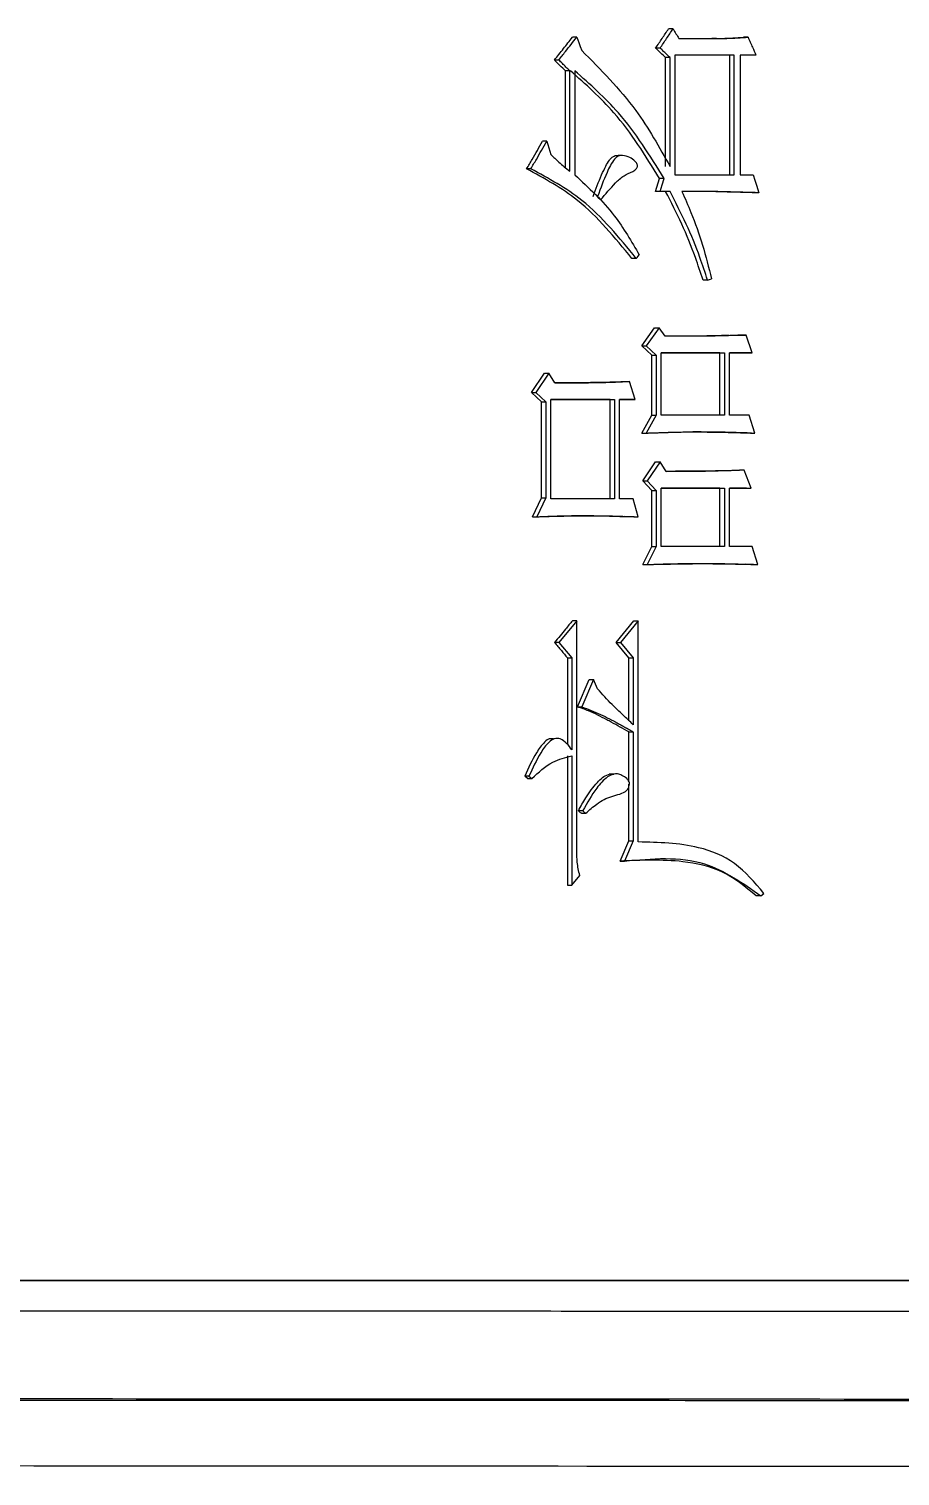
# Model space of a CAD drawing. Header units: millimetres. Extents: x 2451 to 4400, y 944 to 2322.
# Drawn here: x 3296.65 to 3304.53, y 1141.1 to 1154.19 of the extents above; entities that cross this region are included whole.
import ezdxf

# ---------------------------------------------------------------- set-up
doc = ezdxf.new("R2010")
doc.units = ezdxf.units.MM

msp = doc.modelspace()

# ---------------------------------------------------------------- linework, layer by layer
at = {"color": 7, "linetype": 'Continuous', "lineweight": 25}
for p, q in [((3301.602, 1154.112), (3301.563, 1154.112)), ((3302.473, 1154.188), (3302.433, 1154.188)), ((3302.527, 1154.101), (3302.866, 1154.101)), ((3302.866, 1154.101), (3302.825, 1154.101)), ((3303.152, 1154.112), (3303.111, 1154.112)), ((3302.357, 1154.015), (3302.316, 1154.015)), ((3301.44, 1153.906), (3301.401, 1153.906)), ((3302.446, 1153.928), (3302.406, 1153.928)), ((3302.406, 1152.944), (3302.406, 1153.928)), ((3302.446, 1152.944), (3302.446, 1153.928)), ((3303.027, 1153.95), (3302.491, 1153.95)), ((3302.491, 1153.95), (3302.491, 1152.868)), ((3302.986, 1153.95), (3302.491, 1153.95)), ((3303.027, 1153.95), (3302.986, 1153.95)), ((3302.986, 1152.868), (3302.986, 1153.95)), ((3303.027, 1152.868), (3303.027, 1153.95)), ((3303.223, 1153.95), (3303.081, 1153.95)), ((3303.081, 1153.95), (3303.081, 1152.868)), ((3303.182, 1153.95), (3303.081, 1153.95)), ((3303.223, 1153.95), (3303.182, 1153.95)), ((3301.539, 1153.809), (3301.5, 1153.809)), ((3301.5, 1152.932), (3301.5, 1153.809)), ((3301.539, 1152.9), (3301.539, 1153.809)), ((3301.584, 1153.809), (3301.584, 1152.868)), ((3301.332, 1153.171), (3301.293, 1153.171)), ((3301.187, 1152.922), (3301.149, 1152.922)), ((3302.017, 1153.042), (3301.977, 1153.042)), ((3302.316, 1152.717), (3302.352, 1152.835)), ((3302.392, 1152.835), (3302.352, 1152.835)), ((3302.491, 1152.868), (3303.027, 1152.868)), ((3303.081, 1152.868), (3303.197, 1152.868)), ((3302.357, 1152.717), (3302.316, 1152.717)), ((3302.406, 1152.717), (3302.316, 1152.717)), ((3302.446, 1152.717), (3302.357, 1152.717)), ((3302.446, 1152.717), (3302.406, 1152.717)), ((3302.84, 1152.717), (3302.554, 1152.717)), ((3302.799, 1152.717), (3302.554, 1152.717)), ((3302.84, 1152.717), (3302.799, 1152.717)), ((3303.25, 1152.706), (3303.209, 1152.706)), ((3302.141, 1152.111), (3302.101, 1152.111)), ((3302.786, 1151.916), (3302.745, 1151.916)), ((3302.786, 1151.916), (3302.822, 1151.927)), ((3302.191, 1151.321), (3302.307, 1151.483)), ((3302.348, 1151.483), (3302.231, 1151.321)), ((3302.307, 1151.483), (3302.348, 1151.483)), ((3302.401, 1151.408), (3302.348, 1151.483)), ((3302.95, 1151.414), (3303.093, 1151.418)), ((3303.093, 1151.418), (3303.134, 1151.418)), ((3303.188, 1151.256), (3303.134, 1151.418)), ((3302.191, 1151.321), (3302.231, 1151.321)), ((3302.28, 1151.235), (3302.191, 1151.321)), ((3302.231, 1151.321), (3302.321, 1151.235)), ((3302.28, 1151.235), (3302.321, 1151.235)), ((3302.28, 1150.694), (3302.28, 1151.235)), ((3302.321, 1151.235), (3302.321, 1150.694)), ((3302.366, 1150.694), (3302.366, 1151.256)), ((3302.366, 1151.256), (3302.938, 1151.256)), ((3302.897, 1151.256), (3302.366, 1151.256)), ((3302.897, 1151.256), (3302.938, 1151.256)), ((3302.897, 1150.694), (3302.897, 1151.256)), ((3302.938, 1151.256), (3302.938, 1150.694)), ((3302.983, 1151.256), (3303.188, 1151.256)), ((3302.983, 1150.694), (3302.983, 1151.256)), ((3303.146, 1151.256), (3302.983, 1151.256)), ((3303.188, 1151.256), (3303.146, 1151.256)), ((3301.194, 1150.899), (3301.311, 1151.072)), ((3301.35, 1151.072), (3301.233, 1150.899)), ((3301.311, 1151.072), (3301.35, 1151.072)), ((3301.404, 1150.986), (3301.35, 1151.072)), ((3302.039, 1150.997), (3302.079, 1150.997)), ((3302.132, 1150.834), (3302.079, 1150.997)), ((3301.194, 1150.899), (3301.233, 1150.899)), ((3301.284, 1150.813), (3301.194, 1150.899)), ((3301.233, 1150.899), (3301.323, 1150.813)), ((3301.368, 1149.936), (3301.368, 1150.834)), ((3301.904, 1150.834), (3301.944, 1150.834)), ((3301.904, 1149.936), (3301.904, 1150.834)), ((3301.944, 1150.834), (3301.944, 1149.936)), ((3301.989, 1150.834), (3302.132, 1150.834)), ((3301.989, 1149.936), (3301.989, 1150.834)), ((3302.092, 1150.834), (3301.989, 1150.834)), ((3302.132, 1150.834), (3302.092, 1150.834)), ((3301.284, 1150.813), (3301.323, 1150.813)), ((3301.284, 1149.947), (3301.284, 1150.813)), ((3301.323, 1150.813), (3301.323, 1149.947)), ((3302.191, 1150.531), (3302.28, 1150.694)), ((3302.321, 1150.694), (3302.231, 1150.531)), ((3302.28, 1150.694), (3302.321, 1150.694)), ((3302.938, 1150.694), (3302.366, 1150.694)), ((3303.161, 1150.694), (3302.983, 1150.694)), ((3303.214, 1150.531), (3303.161, 1150.694)), ((3302.191, 1150.531), (3302.231, 1150.531)), ((3303.173, 1150.531), (3303.214, 1150.531)), ((3302.2, 1150.099), (3302.316, 1150.272)), ((3302.357, 1150.272), (3302.24, 1150.099)), ((3302.316, 1150.272), (3302.357, 1150.272)), ((3302.41, 1150.185), (3302.357, 1150.272)), ((3303.116, 1150.196), (3303.075, 1150.196)), ((3303.179, 1150.034), (3303.116, 1150.196)), ((3302.2, 1150.099), (3302.24, 1150.099)), ((3302.28, 1150.012), (3302.2, 1150.099)), ((3302.24, 1150.099), (3302.321, 1150.012)), ((3301.203, 1149.774), (3301.284, 1149.947)), ((3301.323, 1149.947), (3301.242, 1149.774)), ((3301.284, 1149.947), (3301.323, 1149.947)), ((3302.114, 1149.936), (3301.989, 1149.936)), ((3302.159, 1149.774), (3302.114, 1149.936)), ((3302.28, 1150.012), (3302.321, 1150.012)), ((3302.28, 1149.504), (3302.28, 1150.012)), ((3302.321, 1150.012), (3302.321, 1149.504)), ((3302.366, 1149.504), (3302.366, 1150.034)), ((3302.366, 1150.034), (3302.938, 1150.034)), ((3302.897, 1150.034), (3302.366, 1150.034)), ((3302.897, 1150.034), (3302.938, 1150.034)), ((3302.897, 1149.504), (3302.897, 1150.034)), ((3302.938, 1150.034), (3302.938, 1149.504)), ((3302.983, 1149.504), (3302.983, 1150.034)), ((3302.983, 1150.034), (3303.179, 1150.034)), ((3303.137, 1150.034), (3302.983, 1150.034)), ((3303.137, 1150.034), (3303.179, 1150.034)), ((3302.119, 1149.774), (3302.032, 1149.777)), ((3301.203, 1149.774), (3301.242, 1149.774)), ((3302.119, 1149.774), (3302.159, 1149.774)), ((3302.2, 1149.342), (3302.28, 1149.504)), ((3302.321, 1149.504), (3302.24, 1149.342)), ((3302.28, 1149.504), (3302.321, 1149.504)), ((3302.938, 1149.504), (3302.366, 1149.504)), ((3303.188, 1149.504), (3302.983, 1149.504)), ((3303.241, 1149.342), (3303.188, 1149.504)), ((3302.2, 1149.342), (3302.24, 1149.342)), ((3303.2, 1149.342), (3303.127, 1149.344)), ((3303.2, 1149.342), (3303.241, 1149.342)), ((3301.602, 1148.833), (3301.44, 1148.638)), ((3301.602, 1148.833), (3301.563, 1148.833)), ((3301.602, 1146.745), (3301.602, 1148.833)), ((3301.958, 1148.638), (3302.119, 1148.833)), ((3302.159, 1148.833), (3301.998, 1148.638)), ((3302.119, 1148.833), (3302.159, 1148.833)), ((3302.159, 1146.832), (3302.159, 1148.833)), ((3301.44, 1148.638), (3301.401, 1148.638)), ((3301.44, 1148.638), (3301.557, 1148.498)), ((3301.958, 1148.638), (3301.998, 1148.638)), ((3302.074, 1148.498), (3301.958, 1148.638)), ((3301.998, 1148.638), (3302.114, 1148.498)), ((3301.518, 1148.498), (3301.557, 1148.498)), ((3301.518, 1148.498), (3301.518, 1147.714)), ((3301.557, 1148.498), (3301.557, 1147.665)), ((3302.074, 1148.498), (3302.114, 1148.498)), ((3302.074, 1147.929), (3302.074, 1148.498)), ((3302.114, 1148.498), (3302.114, 1147.892)), ((3301.608, 1148.054), (3301.716, 1148.303)), ((3301.755, 1148.303), (3301.647, 1148.054)), ((3301.716, 1148.303), (3301.755, 1148.303)), ((3301.791, 1148.217), (3301.755, 1148.303)), ((3301.608, 1148.054), (3301.647, 1148.054)), ((3302.074, 1147.827), (3302.114, 1147.827)), ((3302.074, 1147.375), (3302.074, 1147.827)), ((3302.114, 1147.827), (3302.114, 1146.843)), ((3301.393, 1147.764), (3301.354, 1147.764)), ((3301.518, 1147.611), (3301.518, 1146.442)), ((3301.557, 1147.611), (3301.557, 1146.442)), ((3301.17, 1147.427), (3301.131, 1147.427)), ((3301.158, 1147.405), (3301.131, 1147.427)), ((3301.17, 1147.427), (3301.197, 1147.405)), ((3301.935, 1147.445), (3301.895, 1147.445)), ((3301.158, 1147.405), (3301.197, 1147.405)), ((3302.074, 1146.843), (3302.074, 1147.354)), ((3301.656, 1147.113), (3301.617, 1147.113)), ((3301.644, 1147.092), (3301.683, 1147.092)), ((3301.994, 1146.659), (3302.074, 1146.843)), ((3302.114, 1146.843), (3302.034, 1146.659)), ((3302.074, 1146.843), (3302.114, 1146.843)), ((3301.994, 1146.659), (3302.034, 1146.659)), ((3301.557, 1146.442), (3301.629, 1146.529)), ((3301.518, 1146.442), (3301.557, 1146.442)), ((3303.268, 1146.345), (3303.226, 1146.345)), ((3303.268, 1146.345), (3303.295, 1146.367))]:
    msp.add_line(p, q, dxfattribs=at)
at = {"color": 7, "linetype": 'Continuous', "lineweight": 25, "flags": 128}
for points in [[(3301.602, 1154.112), (3301.62, 1154.066), (3301.633, 1154.029), (3301.647, 1153.993)], [(3301.332, 1153.171), (3301.35, 1153.111), (3301.368, 1153.052)], [(3302.357, 1152.717), (3302.374, 1152.776), (3302.392, 1152.835)], [(3303.197, 1152.868), (3303.212, 1152.821), (3303.228, 1152.774), (3303.25, 1152.706)], [(3301.791, 1152.673), (3301.798, 1152.665), (3301.808, 1152.653), (3301.818, 1152.641)], [(3302.141, 1152.111), (3302.148, 1152.119), (3302.158, 1152.131), (3302.168, 1152.143)], [(3301.644, 1147.092), (3301.637, 1147.097), (3301.63, 1147.103), (3301.617, 1147.113)], [(3301.656, 1147.113), (3301.663, 1147.108), (3301.673, 1147.1), (3301.683, 1147.092)]]:
    msp.add_lwpolyline(points, dxfattribs=at)
at = {"color": 7, "linetype": 'Continuous', "lineweight": 25}
for points, knots in [([(3301.401, 1153.906), (3301.428, 1153.941), (3301.482, 1154.009), (3301.536, 1154.078), (3301.563, 1154.112)], [0, 0, 0, 0, 0.5, 1, 1, 1, 1]), ([(3301.44, 1153.906), (3301.46, 1153.932), (3301.497, 1153.979), (3301.551, 1154.048), (3301.585, 1154.09), (3301.602, 1154.112)], [0, 0, 0, 0, 0.373043, 0.686521, 1, 1, 1, 1]), ([(3302.316, 1154.015), (3302.336, 1154.043), (3302.374, 1154.101), (3302.413, 1154.159), (3302.433, 1154.188)], [0, 0, 0, 0, 0.500001, 1, 1, 1, 1]), ([(3302.357, 1154.015), (3302.376, 1154.043), (3302.415, 1154.101), (3302.454, 1154.159), (3302.473, 1154.188)], [0, 0, 0, 0, 0.4999994, 1, 1, 1, 1]), ([(3302.473, 1154.188), (3302.482, 1154.173), (3302.5, 1154.144), (3302.518, 1154.116), (3302.527, 1154.101)], [0, 0, 0, 0, 0.5, 1, 1, 1, 1]), ([(3302.825, 1154.101), (3302.857, 1154.101), (3302.92, 1154.102), (3303.015, 1154.106), (3303.079, 1154.11), (3303.111, 1154.112)], [0, 0, 0, 0, 0.328876, 0.66438, 1, 1, 1, 1]), ([(3302.866, 1154.101), (3302.898, 1154.101), (3302.961, 1154.102), (3303.056, 1154.106), (3303.12, 1154.11), (3303.152, 1154.112)], [0, 0, 0, 0, 0.328449, 0.664167, 1, 1, 1, 1]), ([(3303.152, 1154.112), (3303.159, 1154.097), (3303.172, 1154.067), (3303.196, 1154.013), (3303.213, 1153.974), (3303.223, 1153.95)], [0, 0, 0, 0, 0.277507, 0.555013, 1, 1, 1, 1]), ([(3301.647, 1153.993), (3301.819, 1153.82), (3302.13, 1153.509), (3302.349, 1153.118), (3302.446, 1152.944)], [0, 0, 0, 0, 0.555354, 1, 1, 1, 1]), ([(3302.406, 1153.928), (3302.391, 1153.942), (3302.361, 1153.971), (3302.331, 1154), (3302.316, 1154.015)], [0, 0, 0, 0, 0.500002, 1, 1, 1, 1]), ([(3302.446, 1153.928), (3302.435, 1153.939), (3302.414, 1153.959), (3302.384, 1153.988), (3302.366, 1154.006), (3302.357, 1154.015)], [0, 0, 0, 0, 0.38646, 0.693229, 1, 1, 1, 1]), ([(3301.5, 1153.809), (3301.483, 1153.825), (3301.45, 1153.858), (3301.417, 1153.89), (3301.401, 1153.906)], [0, 0, 0, 0, 0.500002, 1, 1, 1, 1]), ([(3301.539, 1153.809), (3301.528, 1153.82), (3301.505, 1153.842), (3301.472, 1153.875), (3301.451, 1153.896), (3301.44, 1153.906)], [0, 0, 0, 0, 0.347839, 0.673919, 1, 1, 1, 1]), ([(3302.352, 1152.835), (3302.224, 1153.042), (3301.996, 1153.409), (3301.682, 1153.688), (3301.545, 1153.809)], [0, 0, 0, 0, 0.565057, 1, 1, 1, 1]), ([(3302.392, 1152.835), (3302.264, 1153.042), (3302.036, 1153.409), (3301.721, 1153.688), (3301.584, 1153.809)], [0, 0, 0, 0, 0.564995, 1, 1, 1, 1]), ([(3301.149, 1152.922), (3301.165, 1152.95), (3301.198, 1153.006), (3301.246, 1153.089), (3301.277, 1153.144), (3301.293, 1153.171)], [0, 0, 0, 0, 0.343588, 0.671794, 1, 1, 1, 1]), ([(3301.187, 1152.922), (3301.204, 1152.95), (3301.236, 1153.006), (3301.284, 1153.089), (3301.316, 1153.144), (3301.332, 1153.171)], [0, 0, 0, 0, 0.343461, 0.671731, 1, 1, 1, 1]), ([(3301.368, 1153.052), (3301.391, 1153.029), (3301.43, 1152.99), (3301.488, 1152.941), (3301.522, 1152.914), (3301.539, 1152.9)], [0, 0, 0, 0, 0.429081, 0.714347, 1, 1, 1, 1]), ([(3302.101, 1152.111), (3301.947, 1152.3), (3301.676, 1152.635), (3301.308, 1152.835), (3301.149, 1152.922)], [0, 0, 0, 0, 0.565596, 1, 1, 1, 1]), ([(3302.141, 1152.111), (3301.987, 1152.3), (3301.715, 1152.635), (3301.347, 1152.835), (3301.187, 1152.922)], [0, 0, 0, 0, 0.5655186, 1, 1, 1, 1]), ([(3301.751, 1152.673), (3301.775, 1152.739), (3301.809, 1152.833), (3301.861, 1152.94), (3301.891, 1152.993), (3301.916, 1153.024), (3301.939, 1153.039), (3301.959, 1153.044), (3301.972, 1153.041), (3301.977, 1153.041)], [0, 0, 0, 0, 0.456256, 0.645146, 0.784685, 0.856115, 0.910986, 0.965761, 1, 1, 1, 1]), ([(3301.818, 1152.641), (3301.862, 1152.693), (3301.928, 1152.771), (3302.024, 1152.863), (3302.096, 1152.89), (3302.137, 1152.916), (3302.149, 1152.935), (3302.152, 1152.946), (3302.151, 1152.957), (3302.144, 1152.974), (3302.123, 1153), (3302.08, 1153.031), (3302.03, 1153.043), (3301.99, 1153.042), (3301.964, 1153.032), (3301.92, 1152.984), (3301.861, 1152.862), (3301.818, 1152.746), (3301.791, 1152.673)], [0, 0, 0, 0, 0.187598, 0.281274, 0.36356, 0.404899, 0.415318, 0.423915, 0.432542, 0.445489, 0.471595, 0.525453, 0.589419, 0.616919, 0.639175, 0.667927, 0.792344, 1, 1, 1, 1]), ([(3301.584, 1152.868), (3301.71, 1152.751), (3301.938, 1152.539), (3302.097, 1152.265), (3302.168, 1152.143)], [0, 0, 0, 0, 0.555264, 1, 1, 1, 1]), ([(3302.745, 1151.916), (3302.722, 1151.984), (3302.665, 1152.156), (3302.556, 1152.426), (3302.456, 1152.619), (3302.406, 1152.717)], [0, 0, 0, 0, 0.245346, 0.6215, 1, 1, 1, 1]), ([(3302.786, 1151.916), (3302.763, 1151.984), (3302.706, 1152.156), (3302.597, 1152.426), (3302.496, 1152.619), (3302.446, 1152.717)], [0, 0, 0, 0, 0.2452891, 0.6214693, 1, 1, 1, 1]), ([(3302.554, 1152.717), (3302.581, 1152.654), (3302.651, 1152.496), (3302.744, 1152.233), (3302.796, 1152.029), (3302.822, 1151.927)], [0, 0, 0, 0, 0.247522, 0.622512, 1, 1, 1, 1]), ([(3303.209, 1152.706), (3303.181, 1152.706), (3303.099, 1152.709), (3302.962, 1152.712), (3302.853, 1152.715), (3302.799, 1152.717)], [0, 0, 0, 0, 0.201645, 0.600822, 1, 1, 1, 1]), ([(3303.25, 1152.706), (3303.247, 1152.706), (3303.241, 1152.706), (3303.235, 1152.706), (3303.228, 1152.706), (3303.221, 1152.706), (3303.214, 1152.707), (3303.209, 1152.707), (3303.202, 1152.707), (3303.195, 1152.707), (3303.188, 1152.707), (3303.183, 1152.707), (3303.176, 1152.708), (3303.169, 1152.708), (3303.162, 1152.708), (3303.157, 1152.708), (3303.15, 1152.708), (3303.142, 1152.709), (3303.128, 1152.709), (3303.114, 1152.709), (3303.1, 1152.71), (3303.09, 1152.71), (3303.076, 1152.71), (3303.063, 1152.711), (3303.049, 1152.711), (3303.038, 1152.711), (3303.025, 1152.712), (3303.011, 1152.712), (3302.997, 1152.712), (3302.987, 1152.713), (3302.973, 1152.713), (3302.959, 1152.713), (3302.945, 1152.714), (3302.935, 1152.714), (3302.925, 1152.714), (3302.916, 1152.715), (3302.907, 1152.715), (3302.901, 1152.715), (3302.894, 1152.715), (3302.889, 1152.715), (3302.882, 1152.715), (3302.875, 1152.716), (3302.868, 1152.716), (3302.863, 1152.716), (3302.856, 1152.716), (3302.849, 1152.716), (3302.843, 1152.716), (3302.84, 1152.717)], [0, 0, 0, 0, 0.025173, 0.03776, 0.050346, 0.075519, 0.088105, 0.100692, 0.113278, 0.138451, 0.151038, 0.163624, 0.176211, 0.201384, 0.21397, 0.226556, 0.239143, 0.264316, 0.289489, 0.339835, 0.365007, 0.39018, 0.415353, 0.465699, 0.490872, 0.516045, 0.541218, 0.591564, 0.616737, 0.64191, 0.667082, 0.717428, 0.742601, 0.767774, 0.792947, 0.81812, 0.830706, 0.855879, 0.868466, 0.881052, 0.893639, 0.918812, 0.931398, 0.943984, 0.956571, 0.978285, 1, 1, 1, 1]), ([(3303.134, 1151.418), (3303.126, 1151.418), (3303.11, 1151.418), (3303.085, 1151.417), (3303.061, 1151.416), (3303.037, 1151.415), (3303.012, 1151.414), (3302.988, 1151.413), (3302.939, 1151.411), (3302.882, 1151.41), (3302.825, 1151.409), (3302.796, 1151.408), (3302.776, 1151.408), (3302.755, 1151.408), (3302.731, 1151.408), (3302.706, 1151.407), (3302.682, 1151.407), (3302.657, 1151.407), (3302.633, 1151.407), (3302.612, 1151.407), (3302.592, 1151.407), (3302.572, 1151.407), (3302.551, 1151.407), (3302.535, 1151.407), (3302.522, 1151.407), (3302.51, 1151.407), (3302.498, 1151.407), (3302.486, 1151.407), (3302.473, 1151.407), (3302.461, 1151.407), (3302.449, 1151.407), (3302.439, 1151.407), (3302.431, 1151.408), (3302.425, 1151.408), (3302.42, 1151.408), (3302.415, 1151.408), (3302.409, 1151.408), (3302.404, 1151.408), (3302.401, 1151.408)], [0, 0, 0, 0, 0.033402, 0.066804, 0.100206, 0.133609, 0.167011, 0.200413, 0.233815, 0.367425, 0.43423, 0.467632, 0.484333, 0.517735, 0.551137, 0.584539, 0.617941, 0.651344, 0.684746, 0.718148, 0.734849, 0.768251, 0.801653, 0.818354, 0.835056, 0.851757, 0.868458, 0.885159, 0.90186, 0.918561, 0.935262, 0.951963, 0.960314, 0.968664, 0.972839, 0.98119, 0.989541, 1, 1, 1, 1]), ([(3302.979, 1151.414), (3302.979, 1151.414), (3302.979, 1151.414), (3302.978, 1151.414), (3302.975, 1151.414), (3302.902, 1151.413), (3302.752, 1151.409), (3302.592, 1151.408), (3302.507, 1151.408), (3302.464, 1151.408), (3302.447, 1151.408), (3302.437, 1151.408), (3302.434, 1151.408), (3302.432, 1151.408)], [0, 0, 0, 0, 0.002488, 0.005643, 0.013438, 0.023457, 0.468961, 0.690761, 0.852883, 0.894614, 0.930819, 0.964705, 1, 1, 1, 1]), ([(3302.079, 1150.997), (3302.052, 1150.995), (3302.02, 1150.994), (3301.981, 1150.993), (3301.961, 1150.992), (3301.922, 1150.991), (3301.837, 1150.989), (3301.746, 1150.988), (3301.674, 1150.987), (3301.651, 1150.987), (3301.638, 1150.987), (3301.628, 1150.987), (3301.619, 1150.987), (3301.609, 1150.987), (3301.599, 1150.987), (3301.589, 1150.986), (3301.579, 1150.986), (3301.57, 1150.986), (3301.56, 1150.986), (3301.55, 1150.986), (3301.537, 1150.986), (3301.524, 1150.986), (3301.511, 1150.986), (3301.501, 1150.986), (3301.493, 1150.986), (3301.486, 1150.986), (3301.481, 1150.986), (3301.476, 1150.986), (3301.471, 1150.986), (3301.465, 1150.986), (3301.458, 1150.986), (3301.452, 1150.986), (3301.447, 1150.986), (3301.442, 1150.986), (3301.437, 1150.986), (3301.432, 1150.986), (3301.427, 1150.986), (3301.422, 1150.986), (3301.417, 1150.986), (3301.411, 1150.986), (3301.407, 1150.986), (3301.404, 1150.986)], [0, 0, 0, 0, 0.11615, 0.145188, 0.174226, 0.203263, 0.319414, 0.551716, 0.609791, 0.638828, 0.653347, 0.667866, 0.682385, 0.696903, 0.711422, 0.725941, 0.74046, 0.754979, 0.769497, 0.784016, 0.798535, 0.827572, 0.842091, 0.85661, 0.871129, 0.878388, 0.885648, 0.892907, 0.900166, 0.907426, 0.921944, 0.929204, 0.936463, 0.943723, 0.950982, 0.958241, 0.965501, 0.97276, 0.98002, 0.987279, 1, 1, 1, 1]), ([(3301.404, 1150.986), (3301.443, 1150.986), (3301.509, 1150.986), (3301.581, 1150.987), (3301.617, 1150.987), (3301.63, 1150.987), (3301.643, 1150.987), (3301.656, 1150.987), (3301.679, 1150.987), (3301.747, 1150.988), (3301.871, 1150.99), (3301.981, 1150.994), (3302.039, 1150.997)], [0, 0, 0, 0, 0.185547, 0.308981, 0.33984, 0.355269, 0.370698, 0.401556, 0.416986, 0.478702, 0.725572, 1, 1, 1, 1]), ([(3301.368, 1150.834), (3301.464, 1150.834), (3301.656, 1150.834), (3301.848, 1150.834), (3301.944, 1150.834)], [0, 0, 0, 0, 0.499996, 1, 1, 1, 1]), ([(3301.904, 1150.834), (3301.808, 1150.834), (3301.63, 1150.834), (3301.451, 1150.834), (3301.368, 1150.834)], [0, 0, 0, 0, 0.536358, 1, 1, 1, 1]), ([(3302.231, 1150.531), (3302.236, 1150.532), (3302.243, 1150.532), (3302.253, 1150.532), (3302.26, 1150.533), (3302.267, 1150.533), (3302.274, 1150.533), (3302.282, 1150.533), (3302.289, 1150.534), (3302.296, 1150.534), (3302.303, 1150.534), (3302.31, 1150.534), (3302.318, 1150.535), (3302.325, 1150.535), (3302.332, 1150.535), (3302.342, 1150.535), (3302.351, 1150.536), (3302.361, 1150.536), (3302.368, 1150.536), (3302.375, 1150.537), (3302.382, 1150.537), (3302.39, 1150.537), (3302.397, 1150.537), (3302.404, 1150.538), (3302.411, 1150.538), (3302.418, 1150.538), (3302.426, 1150.538), (3302.433, 1150.538), (3302.442, 1150.539), (3302.452, 1150.539), (3302.462, 1150.539), (3302.469, 1150.539), (3302.483, 1150.54), (3302.514, 1150.54), (3302.553, 1150.541), (3302.586, 1150.542), (3302.603, 1150.542), (3302.613, 1150.542), (3302.62, 1150.542), (3302.627, 1150.542), (3302.634, 1150.542), (3302.641, 1150.542), (3302.649, 1150.542), (3302.656, 1150.542), (3302.665, 1150.542), (3302.675, 1150.542), (3302.685, 1150.542), (3302.692, 1150.542), (3302.699, 1150.542), (3302.706, 1150.542), (3302.713, 1150.542), (3302.721, 1150.542), (3302.728, 1150.542), (3302.735, 1150.542), (3302.742, 1150.542), (3302.749, 1150.542), (3302.756, 1150.542), (3302.764, 1150.542), (3302.771, 1150.542), (3302.778, 1150.541), (3302.788, 1150.541), (3302.797, 1150.541), (3302.807, 1150.541), (3302.814, 1150.541), (3302.821, 1150.541), (3302.828, 1150.541), (3302.836, 1150.541), (3302.85, 1150.541), (3302.881, 1150.54), (3302.919, 1150.539), (3302.953, 1150.539), (3302.97, 1150.538), (3302.979, 1150.538), (3302.986, 1150.538), (3302.993, 1150.538), (3303.001, 1150.537), (3303.008, 1150.537), (3303.017, 1150.537), (3303.027, 1150.537), (3303.036, 1150.536), (3303.044, 1150.536), (3303.051, 1150.536), (3303.058, 1150.536), (3303.065, 1150.536), (3303.072, 1150.536), (3303.08, 1150.535), (3303.087, 1150.535), (3303.094, 1150.535), (3303.101, 1150.535), (3303.108, 1150.535), (3303.118, 1150.534), (3303.127, 1150.534), (3303.137, 1150.534), (3303.144, 1150.534), (3303.151, 1150.533), (3303.158, 1150.533), (3303.166, 1150.533), (3303.173, 1150.533), (3303.18, 1150.532), (3303.187, 1150.532), (3303.194, 1150.532), (3303.203, 1150.532), (3303.21, 1150.532), (3303.214, 1150.531)], [0, 0, 0, 0, 0.014617, 0.021926, 0.029235, 0.036543, 0.043852, 0.051161, 0.058469, 0.065778, 0.073086, 0.080395, 0.087704, 0.095012, 0.102321, 0.10963, 0.124247, 0.131556, 0.138864, 0.146173, 0.153482, 0.16079, 0.168099, 0.175407, 0.182716, 0.190025, 0.197333, 0.204642, 0.211951, 0.226568, 0.233877, 0.241185, 0.248494, 0.277729, 0.336198, 0.365433, 0.38005, 0.387359, 0.394667, 0.401976, 0.409284, 0.416593, 0.423902, 0.43121, 0.438519, 0.453136, 0.460445, 0.467754, 0.475062, 0.482371, 0.48968, 0.496988, 0.504297, 0.511606, 0.518914, 0.526223, 0.533531, 0.54084, 0.548149, 0.555457, 0.562766, 0.577383, 0.584692, 0.592001, 0.599309, 0.606618, 0.613927, 0.621235, 0.65047, 0.708939, 0.738174, 0.752791, 0.7601, 0.767408, 0.774717, 0.782026, 0.789334, 0.796643, 0.81126, 0.818569, 0.825877, 0.833186, 0.840495, 0.847803, 0.855112, 0.862421, 0.869729, 0.877038, 0.884347, 0.891655, 0.898964, 0.913581, 0.92089, 0.928198, 0.935507, 0.942816, 0.950124, 0.957433, 0.964742, 0.97205, 0.979359, 0.986668, 1, 1, 1, 1]), ([(3303.173, 1150.531), (3303.163, 1150.532), (3303.149, 1150.532), (3303.13, 1150.533), (3303.116, 1150.533), (3303.101, 1150.534), (3303.087, 1150.534), (3303.073, 1150.534), (3303.058, 1150.535), (3303.044, 1150.535), (3303.03, 1150.536), (3303.015, 1150.536), (3303.001, 1150.536), (3302.987, 1150.537), (3302.972, 1150.537), (3302.953, 1150.538), (3302.901, 1150.539), (3302.848, 1150.54), (3302.8, 1150.541), (3302.786, 1150.541), (3302.771, 1150.541), (3302.757, 1150.541), (3302.738, 1150.541), (3302.719, 1150.542), (3302.699, 1150.542), (3302.685, 1150.542), (3302.671, 1150.542), (3302.659, 1150.542), (3302.653, 1150.542), (3302.651, 1150.542)], [0, 0, 0, 0, 0.054977, 0.082465, 0.109954, 0.137442, 0.16493, 0.192419, 0.219907, 0.247396, 0.274884, 0.302372, 0.329861, 0.357349, 0.384838, 0.412326, 0.467303, 0.687211, 0.714699, 0.742188, 0.769676, 0.797165, 0.824653, 0.87963, 0.907118, 0.934607, 0.962095, 0.989584, 1, 1, 1, 1]), ([(3303.116, 1150.196), (3303.083, 1150.195), (3303.034, 1150.192), (3302.976, 1150.191), (3302.947, 1150.19), (3302.918, 1150.19), (3302.832, 1150.188), (3302.745, 1150.187), (3302.67, 1150.186), (3302.658, 1150.186), (3302.646, 1150.186), (3302.633, 1150.186), (3302.623, 1150.186), (3302.612, 1150.186), (3302.602, 1150.186), (3302.59, 1150.186), (3302.577, 1150.186), (3302.567, 1150.186), (3302.557, 1150.186), (3302.546, 1150.186), (3302.534, 1150.186), (3302.524, 1150.186), (3302.513, 1150.186), (3302.503, 1150.186), (3302.492, 1150.185), (3302.484, 1150.185), (3302.478, 1150.185), (3302.472, 1150.185), (3302.467, 1150.185), (3302.461, 1150.185), (3302.456, 1150.185), (3302.45, 1150.185), (3302.445, 1150.185), (3302.44, 1150.185), (3302.434, 1150.185), (3302.428, 1150.185), (3302.423, 1150.185), (3302.417, 1150.185), (3302.413, 1150.185), (3302.41, 1150.185)], [0, 0, 0, 0, 0.14049, 0.210735, 0.245858, 0.263419, 0.333664, 0.614647, 0.632209, 0.64977, 0.667331, 0.684892, 0.702453, 0.711234, 0.728795, 0.746356, 0.763917, 0.781479, 0.790259, 0.80782, 0.825382, 0.842943, 0.851723, 0.869285, 0.886846, 0.895626, 0.904407, 0.913188, 0.921968, 0.926358, 0.935139, 0.94392, 0.9527, 0.957091, 0.965871, 0.974652, 0.983432, 0.987823, 1, 1, 1, 1]), ([(3302.41, 1150.185), (3302.463, 1150.186), (3302.582, 1150.186), (3302.804, 1150.187), (3302.972, 1150.193), (3303.075, 1150.196)], [0, 0, 0, 0, 0.237866, 0.536241, 1, 1, 1, 1]), ([(3301.944, 1149.936), (3301.848, 1149.936), (3301.656, 1149.936), (3301.464, 1149.936), (3301.368, 1149.936)], [0, 0, 0, 0, 0.499996, 1, 1, 1, 1]), ([(3301.242, 1149.774), (3301.248, 1149.774), (3301.261, 1149.775), (3301.277, 1149.776), (3301.294, 1149.776), (3301.307, 1149.777), (3301.323, 1149.778), (3301.336, 1149.778), (3301.352, 1149.779), (3301.365, 1149.779), (3301.381, 1149.78), (3301.394, 1149.78), (3301.411, 1149.781), (3301.424, 1149.781), (3301.44, 1149.782), (3301.453, 1149.782), (3301.469, 1149.783), (3301.482, 1149.783), (3301.498, 1149.783), (3301.511, 1149.784), (3301.524, 1149.784), (3301.537, 1149.784), (3301.55, 1149.784), (3301.566, 1149.785), (3301.579, 1149.785), (3301.596, 1149.785), (3301.609, 1149.785), (3301.625, 1149.785), (3301.638, 1149.785), (3301.654, 1149.785), (3301.667, 1149.785), (3301.683, 1149.785), (3301.719, 1149.785), (3301.764, 1149.784), (3301.81, 1149.784), (3301.836, 1149.783), (3301.852, 1149.783), (3301.868, 1149.783), (3301.881, 1149.782), (3301.897, 1149.782), (3301.91, 1149.782), (3301.926, 1149.781), (3301.939, 1149.781), (3301.956, 1149.78), (3301.969, 1149.78), (3301.985, 1149.78), (3301.998, 1149.779), (3302.014, 1149.779), (3302.027, 1149.778), (3302.04, 1149.778), (3302.053, 1149.778), (3302.066, 1149.777), (3302.082, 1149.777), (3302.095, 1149.776), (3302.111, 1149.776), (3302.124, 1149.775), (3302.141, 1149.775), (3302.152, 1149.774), (3302.159, 1149.774)], [0, 0, 0, 0, 0.021203, 0.042406, 0.053008, 0.074211, 0.084813, 0.106016, 0.116618, 0.137821, 0.148423, 0.169626, 0.180228, 0.201431, 0.212032, 0.233236, 0.243837, 0.265041, 0.275642, 0.296845, 0.307447, 0.318049, 0.339252, 0.349854, 0.371057, 0.381659, 0.402862, 0.413463, 0.434667, 0.445268, 0.466472, 0.477073, 0.498276, 0.58309, 0.625497, 0.6467, 0.667903, 0.678505, 0.699708, 0.71031, 0.731513, 0.742115, 0.763318, 0.773919, 0.795123, 0.805724, 0.826928, 0.837529, 0.858732, 0.869334, 0.879936, 0.901139, 0.911741, 0.932944, 0.943545, 0.964749, 0.97535, 1, 1, 1, 1]), ([(3301.287, 1149.776), (3301.287, 1149.776), (3301.288, 1149.776), (3301.294, 1149.776), (3301.414, 1149.78), (3301.682, 1149.786), (3301.914, 1149.78), (3302.037, 1149.777)], [0, 0, 0, 0, 0.005847, 0.012184, 0.043679, 0.493973, 1, 1, 1, 1]), ([(3302.24, 1149.342), (3302.244, 1149.342), (3302.251, 1149.342), (3302.263, 1149.342), (3302.274, 1149.343), (3302.285, 1149.343), (3302.296, 1149.344), (3302.307, 1149.344), (3302.319, 1149.344), (3302.33, 1149.345), (3302.341, 1149.345), (3302.352, 1149.345), (3302.364, 1149.346), (3302.375, 1149.346), (3302.384, 1149.347), (3302.394, 1149.347), (3302.403, 1149.347), (3302.414, 1149.347), (3302.429, 1149.348), (3302.444, 1149.348), (3302.463, 1149.349), (3302.482, 1149.349), (3302.504, 1149.35), (3302.527, 1149.35), (3302.549, 1149.351), (3302.571, 1149.351), (3302.594, 1149.352), (3302.613, 1149.352), (3302.631, 1149.352), (3302.65, 1149.352), (3302.672, 1149.352), (3302.695, 1149.352), (3302.717, 1149.352), (3302.762, 1149.352), (3302.829, 1149.352), (3302.897, 1149.351), (3302.949, 1149.35), (3302.979, 1149.349), (3303.009, 1149.348), (3303.031, 1149.348), (3303.05, 1149.347), (3303.065, 1149.347), (3303.074, 1149.346), (3303.083, 1149.346), (3303.093, 1149.346), (3303.104, 1149.346), (3303.115, 1149.345), (3303.124, 1149.345), (3303.134, 1149.345), (3303.143, 1149.345), (3303.154, 1149.344), (3303.163, 1149.344), (3303.171, 1149.344), (3303.176, 1149.344), (3303.182, 1149.343), (3303.188, 1149.343), (3303.193, 1149.343), (3303.199, 1149.343), (3303.204, 1149.343), (3303.21, 1149.343), (3303.215, 1149.342), (3303.219, 1149.342), (3303.224, 1149.342), (3303.23, 1149.342), (3303.235, 1149.342), (3303.239, 1149.342), (3303.241, 1149.342)], [0, 0, 0, 0, 0.011199, 0.022398, 0.033596, 0.044795, 0.055994, 0.067193, 0.078392, 0.089591, 0.100789, 0.111988, 0.123187, 0.134386, 0.145585, 0.151184, 0.162383, 0.173582, 0.184781, 0.207178, 0.218377, 0.240775, 0.263172, 0.28557, 0.307968, 0.330365, 0.352763, 0.375161, 0.38636, 0.408757, 0.431155, 0.453553, 0.47595, 0.498348, 0.587939, 0.67753, 0.699928, 0.744723, 0.767121, 0.789519, 0.811916, 0.823115, 0.834314, 0.839913, 0.851112, 0.862311, 0.87351, 0.884709, 0.890308, 0.901507, 0.912706, 0.923905, 0.929504, 0.935103, 0.940703, 0.946302, 0.951902, 0.957501, 0.9631, 0.9687, 0.974299, 0.977099, 0.982698, 0.988298, 0.994149, 1, 1, 1, 1]), ([(3302.332, 1149.344), (3302.332, 1149.344), (3302.332, 1149.344), (3302.333, 1149.344), (3302.339, 1149.344), (3302.47, 1149.347), (3302.693, 1149.352), (3302.922, 1149.349), (3303.028, 1149.347), (3303.067, 1149.346), (3303.089, 1149.345), (3303.111, 1149.345), (3303.12, 1149.344), (3303.127, 1149.344)], [0, 0, 0, 0, 0.001108, 0.003185, 0.012795, 0.037738, 0.513809, 0.780002, 0.865995, 0.905439, 0.93475, 0.954139, 1, 1, 1, 1]), ([(3301.563, 1148.833), (3301.542, 1148.808), (3301.505, 1148.763), (3301.451, 1148.698), (3301.418, 1148.658), (3301.401, 1148.638)], [0, 0, 0, 0, 0.384798, 0.692399, 1, 1, 1, 1]), ([(3301.401, 1148.638), (3301.411, 1148.626), (3301.432, 1148.601), (3301.471, 1148.554), (3301.5, 1148.52), (3301.518, 1148.498)], [0, 0, 0, 0, 0.266401, 0.532803, 1, 1, 1, 1]), ([(3302.114, 1147.892), (3302.082, 1147.922), (3302.018, 1147.982), (3301.907, 1148.087), (3301.834, 1148.168), (3301.791, 1148.217)], [0, 0, 0, 0, 0.28957, 0.579171, 1, 1, 1, 1]), ([(3302.074, 1147.827), (3302.021, 1147.857), (3301.955, 1147.895), (3301.833, 1147.959), (3301.733, 1148.012), (3301.642, 1148.043), (3301.608, 1148.054)], [0, 0, 0, 0, 0.352069, 0.440085, 0.792293, 1, 1, 1, 1]), ([(3301.647, 1148.054), (3301.704, 1148.033), (3301.79, 1148.001), (3301.875, 1147.958), (3301.909, 1147.94), (3301.923, 1147.933), (3301.936, 1147.926), (3301.948, 1147.92), (3301.956, 1147.915), (3301.963, 1147.911), (3301.97, 1147.908), (3301.977, 1147.904), (3301.983, 1147.9), (3301.992, 1147.896), (3301.998, 1147.892), (3302.005, 1147.888), (3302.012, 1147.885), (3302.019, 1147.881), (3302.027, 1147.876), (3302.034, 1147.873), (3302.042, 1147.868), (3302.049, 1147.864), (3302.055, 1147.861), (3302.062, 1147.857), (3302.069, 1147.853), (3302.077, 1147.848), (3302.084, 1147.845), (3302.092, 1147.84), (3302.099, 1147.836), (3302.107, 1147.832), (3302.111, 1147.829), (3302.114, 1147.827)], [0, 0, 0, 0, 0.353012, 0.528911, 0.550896, 0.572881, 0.61685, 0.638835, 0.649827, 0.671812, 0.682805, 0.693797, 0.715782, 0.726774, 0.748759, 0.759751, 0.770744, 0.792728, 0.803721, 0.825705, 0.836698, 0.858683, 0.869675, 0.880667, 0.902652, 0.913644, 0.935629, 0.946622, 0.968606, 0.979599, 1, 1, 1, 1]), ([(3301.363, 1147.766), (3301.362, 1147.766), (3301.342, 1147.764), (3301.294, 1147.721), (3301.214, 1147.611), (3301.164, 1147.5), (3301.131, 1147.427)], [0, 0, 0, 0, 0.007269, 0.146889, 0.437379, 1, 1, 1, 1]), ([(3301.557, 1147.665), (3301.543, 1147.685), (3301.514, 1147.725), (3301.467, 1147.762), (3301.426, 1147.771), (3301.389, 1147.766), (3301.333, 1147.723), (3301.253, 1147.609), (3301.203, 1147.499), (3301.17, 1147.427)], [0, 0, 0, 0, 0.120783, 0.237942, 0.284243, 0.33082, 0.424981, 0.62081, 1, 1, 1, 1]), ([(3301.197, 1147.405), (3301.256, 1147.462), (3301.362, 1147.563), (3301.498, 1147.596), (3301.557, 1147.611)], [0, 0, 0, 0, 0.565391, 1, 1, 1, 1]), ([(3301.617, 1147.113), (3301.638, 1147.153), (3301.688, 1147.245), (3301.763, 1147.345), (3301.832, 1147.417), (3301.88, 1147.443), (3301.918, 1147.451), (3301.934, 1147.446), (3301.938, 1147.445)], [0, 0, 0, 0, 0.274296, 0.631438, 0.760854, 0.891795, 0.971189, 1, 1, 1, 1]), ([(3301.683, 1147.092), (3301.716, 1147.121), (3301.788, 1147.184), (3301.914, 1147.254), (3302.028, 1147.267), (3302.071, 1147.319), (3302.079, 1147.342), (3302.08, 1147.365), (3302.071, 1147.388), (3302.048, 1147.413), (3302.014, 1147.434), (3301.972, 1147.451), (3301.926, 1147.446), (3301.856, 1147.409), (3301.76, 1147.296), (3301.695, 1147.185), (3301.657, 1147.114), (3301.656, 1147.113)], [0, 0, 0, 0, 0.117809, 0.254848, 0.391031, 0.410857, 0.430654, 0.450876, 0.468611, 0.491916, 0.540003, 0.576761, 0.613939, 0.66464, 0.78945, 0.997759, 1, 1, 1, 1]), ([(3303.295, 1146.367), (3303.212, 1146.466), (3303.05, 1146.66), (3302.643, 1146.822), (3302.343, 1146.828), (3302.159, 1146.832)], [0, 0, 0, 0, 0.287817, 0.565935, 1, 1, 1, 1]), ([(3301.629, 1146.529), (3301.62, 1146.569), (3301.604, 1146.64), (3301.603, 1146.713), (3301.602, 1146.745)], [0, 0, 0, 0, 0.558835, 1, 1, 1, 1]), ([(3303.226, 1146.345), (3303.127, 1146.427), (3302.929, 1146.588), (3302.494, 1146.68), (3302.183, 1146.667), (3301.994, 1146.659)], [0, 0, 0, 0, 0.284866, 0.563033, 1, 1, 1, 1]), ([(3302.034, 1146.659), (3302.283, 1146.682), (3302.73, 1146.722), (3303.103, 1146.461), (3303.268, 1146.345)], [0, 0, 0, 0, 0.55707, 1, 1, 1, 1]), ([(3324.268, 1142.864), (3323.531, 1142.864), (3321.877, 1142.864), (3318.027, 1142.864), (3313.788, 1142.864), (3308.187, 1142.864), (3302.335, 1142.864), (3296.204, 1142.864), (3289.808, 1142.864), (3285.814, 1142.864), (3283.11, 1142.864)], [0, 0, 0, 0, 0.067523, 0.151508, 0.319648, 0.403633, 0.571771, 0.739907, 0.823891, 1, 1, 1, 1]), ([(3283.218, 1142.864), (3283.865, 1142.864), (3287.1, 1142.864), (3292.852, 1142.864), (3299.052, 1142.864), (3305.061, 1142.864), (3309.7, 1142.864), (3315.238, 1142.864), (3319.446, 1142.864), (3324.381, 1142.864), (3328.978, 1142.864), (3333.073, 1142.864), (3336.755, 1142.864), (3339.363, 1142.864), (3342.173, 1142.864), (3344.044, 1142.864), (3346.072, 1142.864), (3346.828, 1142.864), (3347.357, 1142.865)], [0, 0, 0, 0, 0.020124, 0.100733, 0.181328, 0.221587, 0.302184, 0.342442, 0.423039, 0.463298, 0.543894, 0.624491, 0.664749, 0.745346, 0.785604, 0.8662, 0.906458, 1, 1, 1, 1]), ([(3258.041, 1142.593), (3260.436, 1142.594), (3265.241, 1142.595), (3272.565, 1142.596), (3278.51, 1142.596), (3283.042, 1142.595), (3286.175, 1142.594), (3289.291, 1142.594), (3292.385, 1142.593), (3295.45, 1142.592), (3298.482, 1142.59), (3302.735, 1142.588), (3308.276, 1142.585), (3315.02, 1142.58), (3321.747, 1142.573), (3327.468, 1142.566), (3332.189, 1142.558), (3335.992, 1142.551), (3339.426, 1142.542), (3342.384, 1142.533), (3344.838, 1142.524), (3345.883, 1142.517), (3346.415, 1142.513)], [0, 0, 0, 0, 0.060834, 0.1220737, 0.183719, 0.2102711, 0.2368979, 0.2635992, 0.2903751, 0.3172255, 0.3441506, 0.3711502, 0.4324096, 0.4986217, 0.5697855, 0.6458999, 0.6994123, 0.7551267, 0.8130428, 0.8731605, 0.9354796, 1, 1, 1, 1]), ([(3347.171, 1141.714), (3346.671, 1141.718), (3345.685, 1141.724), (3343.405, 1141.733), (3340.644, 1141.742), (3337.416, 1141.75), (3333.805, 1141.757), (3329.259, 1141.765), (3323.656, 1141.773), (3316.937, 1141.78), (3310.035, 1141.786), (3303.105, 1141.79), (3296.281, 1141.793), (3289.671, 1141.796), (3283.361, 1141.797), (3276.839, 1141.798), (3270.257, 1141.797), (3263.779, 1141.796), (3259.773, 1141.795), (3257.9, 1141.795)], [0, 0, 0, 0, 0.060587, 0.1195299, 0.1768287, 0.2324833, 0.2864935, 0.3388593, 0.4142998, 0.4860434, 0.5540892, 0.6184368, 0.6790855, 0.7360349, 0.7892846, 0.838834, 0.8991333, 0.9528558, 1, 1, 1, 1]), ([(3347.708, 1141.7), (3346.983, 1141.705), (3345.533, 1141.714), (3341.743, 1141.727), (3336.845, 1141.739), (3330.804, 1141.75), (3323.756, 1141.76), (3315.813, 1141.768), (3307.114, 1141.775), (3297.806, 1141.78), (3288.049, 1141.783), (3278.015, 1141.784), (3267.855, 1141.784), (3261.167, 1141.782), (3257.823, 1141.781)], [0, 0, 0, 0, 0.083333, 0.166667, 0.25, 0.333334, 0.416667, 0.5, 0.583334, 0.666667, 0.75, 0.833334, 0.916667, 1, 1, 1, 1]), ([(3257.692, 1141.193), (3260.717, 1141.193), (3266.753, 1141.195), (3275.906, 1141.195), (3284.948, 1141.194), (3293.776, 1141.191), (3302.268, 1141.186), (3309.112, 1141.181), (3314.57, 1141.176), (3318.922, 1141.172), (3323.38, 1141.166), (3327.859, 1141.159), (3331.993, 1141.152), (3335.733, 1141.144), (3339.051, 1141.136), (3342.087, 1141.127), (3344.739, 1141.117), (3346.974, 1141.107), (3347.952, 1141.099), (3348.451, 1141.095)], [0, 0, 0, 0, 0.0746907, 0.1490623, 0.2231148, 0.2968479, 0.3702616, 0.4433557, 0.4832428, 0.5266364, 0.5735359, 0.623941, 0.6778511, 0.7254581, 0.7754993, 0.8279744, 0.882883, 0.940225, 1, 1, 1, 1])]:
    msp.add_open_spline(points, degree=3, knots=knots, dxfattribs=at)

doc.saveas('drawing.dxf')
